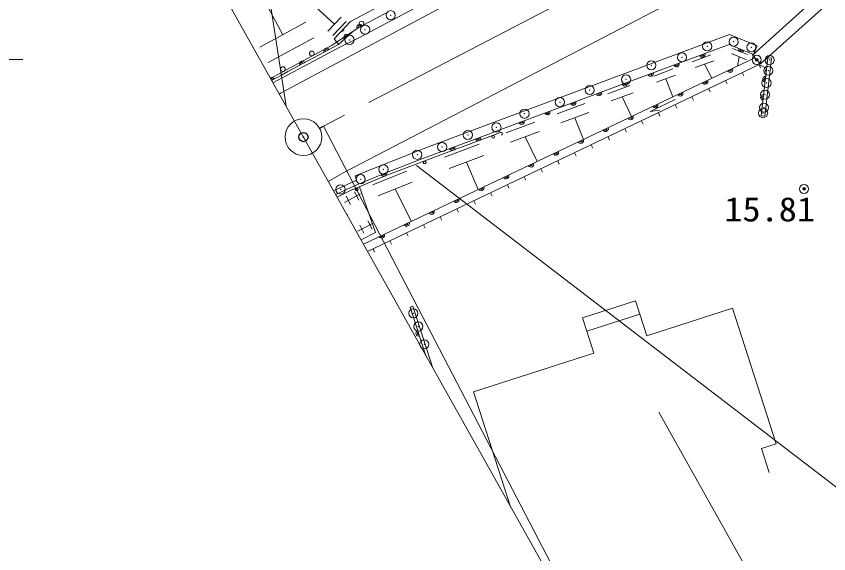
# Model space of a CAD drawing. Units: millimetres, scale not verified. Extents: x 40000 to 680000, y 20000 to 380000.
# Drawn here: x 359365 to 403614, y 240864 to 270118 of the extents above; entities that cross this region are included whole.
import ezdxf
from ezdxf.enums import TextEntityAlignment as Align

# ---------------------------------------------------------------- set-up
doc = ezdxf.new("R2010")
doc.units = ezdxf.units.MM
doc.header["$LTSCALE"] = 1000
doc.header["$PDMODE"] = 32
doc.header["$PDSIZE"] = 500
doc.linetypes.add('CHAIN', pattern=[18.5, 12, -1.5, 3.5, -1.5])
for name, color, linetype, lineweight in [('M-BGD', 7, 'Continuous', 13), ('M-BMK', 2, 'CHAIN', 13), ('M-STR-HTXT', 7, 'Continuous', 13), ('M-STR-STRC', 7, 'Continuous', 13)]:
    doc.layers.add(name, color=color, linetype=linetype, lineweight=lineweight)
doc.layers.add('M-OTRS', color=6, linetype='Continuous')
doc.styles.add('ＭＳ ゴシック', font='')
doc.styles.get('ＭＳ ゴシック').set_extended_font_data('MS Gothic')

msp = doc.modelspace()

# ---------------------------------------------------------------- linework, layer by layer
at = {"layer": 'M-BGD'}
for p, q in [((354093, 300836), (393145, 231191)), ((377212, 261621), (405217, 276182)), ((399456, 268009), (407786, 275473)), ((372546, 275052), (374066, 265217)), ((399890, 267525), (408219, 274989)), ((373879, 269109), (372302, 272065)), ((373791, 265947), (382615, 270644)), ((376702, 269691), (375666, 270627)), ((379656, 270375), (378030, 269508)), ((377068, 270075), (376337, 269308)), ((375128, 269788), (372629, 268429)), ((378030, 269508), (376541, 268522)), ((377330, 269838), (376599, 269071)), ((376679, 268898), (377561, 269824)), ((376916, 268573), (377677, 269274)), ((375574, 268951), (373076, 267593)), ((376916, 268573), (376679, 268898)), ((376987, 268440), (378030, 268942)), ((373213, 266737), (376541, 268522)), ((374160, 267113), (376916, 268573)), ((398195, 268582), (385416, 263834)), ((399523, 268044), (398195, 268582)), ((398374, 268361), (399192, 268029)), ((399711, 268507), (399523, 268044)), ((378271, 257717), (399590, 267860)), ((396179, 267644), (397184, 268017)), ((398324, 268083), (399142, 267751)), ((398733, 267917), (398641, 267409)), ((399890, 267525), (399456, 268009)), ((399935, 264707), (400304, 267861)), ((400503, 267838), (400133, 264684)), ((400503, 267838), (400304, 267861)), ((399820, 267485), (378498, 257313)), ((396345, 267327), (397350, 267701)), ((396847, 267514), (397251, 266747)), ((399820, 267485), (399906, 267304)), ((400228, 267290), (399820, 267485)), ((400228, 267290), (400143, 267110)), ((373273, 266630), (373812, 266917)), ((374160, 267113), (373812, 266917)), ((394100, 266865), (395131, 267248)), ((394231, 266522), (395263, 266906)), ((398906, 267049), (398992, 266868)), ((394747, 266714), (395124, 265735)), ((397992, 266613), (398078, 266432)), ((373690, 265886), (373791, 265947)), ((391583, 265898), (392786, 266345)), ((391764, 265510), (392967, 265957)), ((397078, 266176), (397164, 265996)), ((392365, 265734), (392866, 264661)), ((395249, 265587), (393895, 264941)), ((396164, 265740), (396250, 265560)), ((388822, 264812), (390339, 265375)), ((395250, 265304), (395336, 265124)), ((389023, 264311), (390541, 264875)), ((393895, 264941), (394390, 265014)), ((394336, 264868), (394422, 264688)), ((400133, 264684), (399935, 264707)), ((386038, 263767), (387615, 264353)), ((389782, 264593), (390254, 263418)), ((393422, 264432), (393508, 264252)), ((376096, 264132), (389950, 237523)), ((385741, 263795), (381756, 262300)), ((385049, 263688), (385416, 263834)), ((386285, 263263), (387862, 263849)), ((392508, 263996), (392594, 263816)), ((381703, 262441), (385049, 263688)), ((387073, 263556), (387729, 262217)), ((391594, 263560), (391680, 263380)), ((382686, 262449), (384573, 263153)), ((390680, 263124), (390766, 262944)), ((381356, 262327), (381703, 262441)), ((382948, 261831), (384835, 262534)), ((389766, 262688), (389852, 262508)), ((379498, 261604), (381356, 262327)), ((381756, 262300), (379556, 261465)), ((383891, 262183), (384522, 260691)), ((388852, 262252), (388938, 262072)), ((376356, 261131), (377212, 261621)), ((377998, 260973), (379498, 261604)), ((378786, 260944), (380627, 261688)), ((387938, 261816), (388024, 261636)), ((377893, 261200), (376644, 260619)), ((379552, 261463), (377693, 260686)), ((377814, 261438), (377893, 261200)), ((379081, 260352), (380922, 261096)), ((387024, 261380), (387110, 261200)), ((377628, 260821), (376762, 260408)), ((377686, 260683), (376835, 260277)), ((377628, 260821), (377998, 260973)), ((378935, 258349), (378067, 260842)), ((380002, 260724), (380881, 258959)), ((386110, 260944), (386196, 260764)), ((378120, 260448), (377233, 259984)), ((377339, 260322), (377571, 259879)), ((377782, 260553), (378014, 260110)), ((385196, 260508), (385282, 260328)), ((384282, 260072), (384368, 259892)), ((377419, 259324), (377381, 259304)), ((383368, 259636), (383454, 259455)), ((378513, 258981), (378745, 258538)), ((382454, 259200), (382540, 259019)), ((378767, 258832), (377965, 258412)), ((378070, 258749), (378302, 258306)), ((381540, 258764), (381626, 258583)), ((378935, 258349), (378145, 257942)), ((380626, 258328), (380712, 258147)), ((379712, 257892), (379798, 257711)), ((378798, 257456), (378884, 257275)), ((390199, 253704), (393091, 254636)), ((393091, 254636), (393325, 253909)), ((380957, 254332), (380815, 254286)), ((380815, 254286), (381678, 251641)), ((380957, 254332), (382056, 250967)), ((393709, 252719), (398380, 254224)), ((398380, 254224), (400757, 246845)), ((390433, 252977), (390199, 253704)), ((390433, 252977), (393325, 253909)), ((393325, 253909), (393709, 252719)), ((390816, 251787), (390433, 252977)), ((384272, 249678), (390816, 251787)), ((386289, 243417), (384272, 249678)), ((400757, 246845), (399944, 246583)), ((399944, 246583), (400361, 245291))]:
    msp.add_line(p, q, dxfattribs=at)
for points in [[(378030, 268942), (388649, 274592), (400026, 280590)], [(377561, 269824), (388181, 275476), (395569, 279370)], [(399711, 268507), (398203, 269119), (385242, 264302)], [(373347, 266497), (373883, 266784), (376987, 268440)], [(385241, 264302), (381523, 262907), (377814, 261438)]]:
    msp.add_lwpolyline(points, dxfattribs=at)
for centre, radius in [((378173, 269722), 125), ((375459, 268095), 125), ((399690, 267748), 75), ((399690, 267748), 37.5), ((373887, 267242), 125), ((375005, 263542), 1000), ((385333, 263556), 75), ((381608, 262164), 75), ((377903, 260687), 75), ((402269, 260719), 75), ((402269, 260719), 37.5)]:
    msp.add_circle(centre, radius, dxfattribs=at)
for centre, radius, start, end in [((378064, 269526), 150, 28.0688, 208.0688), ((378064, 269526), 75, 28.0688, 208.0688), ((377134, 269377), 75, 226.4004, 46.4004), ((377355, 268978), 150, 42.6414, 222.6414), ((377355, 268978), 75, 42.6414, 222.6414), ((376259, 268230), 150, 27.9241, 207.9241), ((376259, 268230), 75, 27.9241, 207.9241), ((398859, 268313), 150, 157.9212, 337.9212), ((398859, 268313), 75, 157.9212, 337.9212), ((396726, 268036), 150, 200.3838, 20.3838), ((396726, 268036), 75, 200.3838, 20.3838), ((374934, 267528), 150, 27.9241, 207.9241), ((374934, 267528), 75, 27.9241, 207.9241), ((395320, 267514), 150, 200.3838, 20.3838), ((395320, 267514), 75, 200.3838, 20.3838), ((398235, 267216), 150, 205.4449, 25.4449), ((393914, 266991), 150, 200.3838, 20.3838), ((393914, 266991), 75, 200.3838, 20.3838), ((398235, 267216), 75, 205.4449, 25.4449), ((400167, 266694), 150, 83.3149, 263.3149), ((373287, 266638), 150, 27.9818, 125.1995), ((373287, 266638), 75, 27.9818, 131.1826), ((392508, 266469), 150, 200.3838, 20.3838), ((392508, 266469), 75, 200.3838, 20.3838), ((396881, 266571), 150, 205.4449, 25.4449), ((396881, 266571), 75, 205.4449, 25.4449), ((400167, 266694), 75, 83.3149, 263.3149), ((391102, 265946), 150, 200.3838, 20.3838), ((391102, 265946), 75, 200.3838, 20.3838), ((395526, 265927), 150, 205.4449, 25.4449), ((395526, 265927), 75, 205.4449, 25.4449), ((400051, 265700), 150, 83.3149, 263.3149), ((400051, 265700), 75, 83.3149, 263.3149), ((389696, 265424), 150, 200.3838, 20.3838), ((389696, 265424), 75, 200.3838, 20.3838), ((394172, 265282), 150, 205.4449, 25.4449), ((394172, 265282), 75, 205.4449, 25.4449), ((388290, 264902), 150, 200.3838, 20.3838), ((388290, 264902), 75, 200.3838, 20.3838), ((392817, 264638), 150, 205.4449, 25.4449), ((392817, 264638), 75, 205.4449, 25.4449), ((386884, 264379), 150, 200.3838, 20.3838), ((386884, 264379), 75, 200.3838, 20.3838), ((385767, 263725), 75, 290.5643, 110.5643), ((391463, 263993), 150, 205.4449, 25.4449), ((391463, 263993), 75, 205.4449, 25.4449), ((384514, 263488), 150, 200.4396, 20.4396), ((384514, 263488), 75, 200.4396, 20.4396), ((390108, 263349), 150, 205.4449, 25.4449), ((390108, 263349), 75, 205.4449, 25.4449), ((383108, 262964), 150, 200.4396, 20.4396), ((383108, 262964), 75, 200.4396, 20.4396), ((388754, 262704), 150, 205.4449, 25.4449), ((388754, 262704), 75, 205.4449, 25.4449), ((387399, 262060), 150, 205.4449, 25.4449), ((387399, 262060), 75, 205.4449, 25.4449), ((379381, 261555), 150, 202.7947, 22.7947), ((379381, 261555), 75, 202.7947, 22.7947), ((386045, 261415), 150, 205.4449, 25.4449), ((386045, 261415), 75, 205.4449, 25.4449), ((384690, 260771), 150, 205.4449, 25.4449), ((384690, 260771), 75, 205.4449, 25.4449), ((383336, 260126), 150, 205.4449, 25.4449), ((383336, 260126), 75, 205.4449, 25.4449), ((381981, 259482), 150, 205.4449, 25.4449), ((381981, 259482), 75, 205.4449, 25.4449), ((380627, 258838), 150, 205.4449, 25.4449), ((380627, 258838), 75, 205.4449, 25.4449), ((379272, 258193), 150, 205.4449, 25.4449), ((379272, 258193), 75, 205.4449, 25.4449), ((381280, 252860), 150, 108.0812, 288.0812), ((381280, 252860), 75, 108.0812, 288.0812)]:
    msp.add_arc(centre, radius, start, end, dxfattribs=at)
for p in [(379760, 270174), (378364, 269390), (377516, 268833), (396993, 268479), (398432, 268731), (399396, 268426), (395625, 267882), (399690, 267748), (400399, 267732), (393954, 267450), (400320, 267156), (392577, 266678), (400225, 266485), (390594, 266103), (400145, 265853), (388970, 265441), (387043, 264812), (400039, 264848), (400084, 265143), (385516, 264067), (383960, 263659), (382560, 263002), (381201, 262580), (379365, 261780), (378119, 261250), (377024, 260693), (402269, 260719), (380991, 253947), (381264, 253230), (381584, 252262)]:
    msp.add_point(p, dxfattribs=at)
at = {"layer": 'M-BMK'}
msp.add_line((405625, 279506), (376095, 264132), dxfattribs=at)
msp.add_arc((394568, 228653), 40000, 117.5032, 117.8484, dxfattribs=at)
at = {"layer": 'M-OTRS'}
msp.add_point((375005, 263542), dxfattribs=at)
msp.add_point((375005, 263542), dxfattribs=at)
at = {"layer": 'M-STR-HTXT'}
for p, q in [((342582, 267759), (359732, 267759)), ((394359, 248570), (402592, 233888))]:
    msp.add_line(p, q, dxfattribs=at)
at = {"layer": 'M-STR-STRC'}
msp.add_line((381169, 261994), (408151, 241319), dxfattribs=at)

# ---------------------------------------------------------------- texts
at = {"layer": 'M-BGD', "style": 'ＭＳ ゴシック', "width": 1.1}
msp.add_text('15.81', height=1320, dxfattribs=at).set_placement((400397, 258557), align=Align.BOTTOM_CENTER)

doc.saveas('drawing.dxf')
